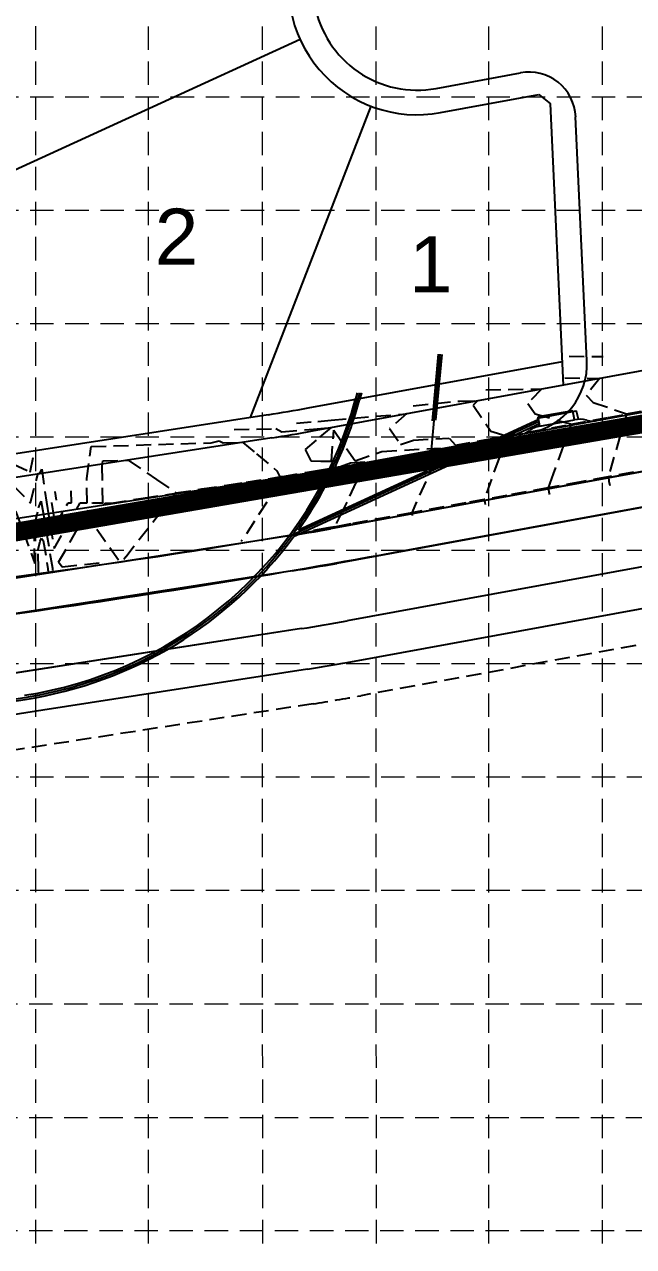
# Model space of a CAD drawing. Header units: feet. Extents: x 4586 to 6528, y 2127 to 5231.
# Drawn here: x 4874 to 5134, y 2655 to 3178 of the extents above; entities that cross this region are included whole.
import ezdxf
from ezdxf.enums import TextEntityAlignment as Align

# ---------------------------------------------------------------- set-up
doc = ezdxf.new("R2010")
doc.units = ezdxf.units.FT
doc.header["$LTSCALE"] = 80
doc.header["$MEASUREMENT"] = 0
for name, pattern in [('HIDDEN', [0.375, 0.25, -0.125]), ('PHANTOM2', [1.25, 0.625, -0.125, 0.125, -0.125, 0.125, -0.125]), ('TIGHT', [0.12, 0.08, -0.04])]:
    doc.linetypes.add(name, pattern=pattern)
for name, color, linetype in [('CONT-MJR', 9, 'TIGHT'), ('CONT-MNR', 8, 'TIGHT'), ('GRID', 254, 'HIDDEN'), ('LIMITS OF DISTURBANCE', 1, 'HIDDEN'), ('LOTNUMS', 8, 'CONTINUOUS'), ('LOTS', 8, 'CONTINUOUS'), ('P-INLET', 60, 'CONTINUOUS'), ('P-PAV', 8, 'CONTINUOUS'), ('PROPERTY', 7, 'PHANTOM2'), ('ROAD-LINE', 60, 'CONTINUOUS'), ('ROW', 60, 'CONTINUOUS'), ('STORM', 5, 'CONTINUOUS'), ('txu', 8, 'TIGHT')]:
    doc.layers.add(name, color=color, linetype=linetype)
doc.styles.get("Standard").update_dxf_attribs({"font": 'ARIAL.TTF', "height": 6.4})

msp = doc.modelspace()

# ---------------------------------------------------------------- linework, layer by layer
at = {"layer": 'CONT-MJR', "color": 35, "extrusion": (-0.012477, -0.999922, 0), "elevation": -3090}
msp.add_lwpolyline([(5066.8, 530), (5081.82, 530)], dxfattribs=at)
at = {"layer": 'CONT-MJR', "color": 35, "extrusion": (0.768964, -0.639292, 0), "elevation": 2002.35}
msp.add_lwpolyline([(5600.32, 530), (5591.05, 530)], dxfattribs=at)
at = {"layer": 'CONT-MJR', "color": 35, "extrusion": (0.722816, 0.691041, 0), "elevation": 5782.92}
msp.add_lwpolyline([(-1351.68, 530), (-1356.04, 530)], dxfattribs=at)
at = {"layer": 'CONT-MJR', "color": 35}
for points, elevation in [([(5117.07, 3016.07), (5131.35, 3011.15)], 530), ([(4957.29, 2999.71), (4959, 2998.81)], 525), ([(4880.5, 2985.55), (4881.44, 2987.51)], 525), ([(4995.01, 2986.26), (5000.18, 2987.13)], 525), ([(5005.24, 2988.05), (5009.04, 2988.74)], 525), ([(5009.04, 2988.74), (5013.39, 2990.29)], 525), ([(5019.5, 2990.63), (5011.84, 2973.42)], 525), ([(4981.93, 2986.82), (4983.09, 2984.5)], 525), ([(4983.09, 2984.5), (4984.39, 2984.48)], 525), ([(4876.63, 2973.11), (4876.66, 2973.25)], 525), ([(5004.67, 2962.55), (5003.91, 2962.42)], 525), ([(5005.02, 2962.62), (5004.67, 2962.55)], 525)]:
    msp.add_lwpolyline(points, dxfattribs=dict(at, elevation=elevation))
at = {"layer": 'CONT-MJR', "color": 35, "extrusion": (0.177986, -0.984033, 0), "elevation": -2049.76}
msp.add_lwpolyline([(5585.36, 530), (5593.71, 530)], dxfattribs=at)
at = {"layer": 'CONT-MJR', "color": 35, "extrusion": (0.031164, -0.999514, 0), "elevation": -2842.98}
msp.add_lwpolyline([(4993.56, 525), (5044.87, 525)], dxfattribs=at)
at = {"layer": 'CONT-MJR', "color": 35, "extrusion": (0.247194, -0.968966, 0), "elevation": -1681.2}
msp.add_lwpolyline([(5541.37, 525), (5544.95, 525)], dxfattribs=at)
at = {"layer": 'CONT-MJR', "color": 35, "extrusion": (0.024233, -0.999706, 0), "elevation": -2877.75}
msp.add_lwpolyline([(5030.21, 525), (5038.53, 525)], dxfattribs=at)
at = {"layer": 'CONT-MJR', "color": 35, "extrusion": (0.640529, 0.767934, 0), "elevation": 5484.75}
msp.add_lwpolyline([(-1893.62, 525), (-1901.32, 525)], dxfattribs=at)
at = {"layer": 'CONT-MJR', "color": 35, "extrusion": (0.990668, -0.136294, 0), "elevation": 4448.29}
msp.add_lwpolyline([(3623.68, 525), (3637.44, 525)], dxfattribs=at)
at = {"layer": 'CONT-MJR', "color": 35, "extrusion": (-0.640529, -0.767934, 0), "elevation": -5484.75}
msp.add_lwpolyline([(1901.32, 525), (1912.65, 525)], dxfattribs=at)
at = {"layer": 'CONT-MJR', "color": 35, "extrusion": (0.718465, 0.695563, 0), "elevation": 5571.62}
msp.add_lwpolyline([(-1236.01, 525), (-1255.78, 525)], dxfattribs=at)
at = {"layer": 'CONT-MJR', "color": 35, "extrusion": (0.990283, 0.139069, 0), "elevation": 5249.48}
msp.add_lwpolyline([(2279.62, 525), (2265.41, 525)], dxfattribs=at)
at = {"layer": 'CONT-MJR', "color": 35, "extrusion": (0.178671, -0.983909, 0), "elevation": -2045.67}
msp.add_lwpolyline([(5453.43, 525), (5458.58, 525)], dxfattribs=at)
at = {"layer": 'CONT-MJR', "color": 35, "extrusion": (0.056873, -0.998381, 0), "elevation": -2700.32}
msp.add_lwpolyline([(5175.34, 525), (5181.47, 525)], dxfattribs=at)
at = {"layer": 'CONT-MJR', "color": 35, "extrusion": (0.968608, -0.248592, 0), "elevation": 3984.45}
msp.add_lwpolyline([(4092.21, 525), (4105.21, 525)], dxfattribs=at)
at = {"layer": 'CONT-MJR', "color": 35, "extrusion": (0.427388, 0.904068, 0), "elevation": 4785.01}
msp.add_lwpolyline([(-3135.64, 525), (-3136.32, 525)], dxfattribs=at)
at = {"layer": 'CONT-MJR', "color": 35, "extrusion": (0.999885, 0.015193, 0), "elevation": 4945.43}
msp.add_lwpolyline([(2898.36, 525), (2908.79, 525)], dxfattribs=at)
at = {"layer": 'CONT-MJR', "color": 35, "extrusion": (0.165333, -0.986238, 0), "elevation": -2119.32}
msp.add_lwpolyline([(5409.23, 525), (5419.99, 525)], dxfattribs=at)
at = {"layer": 'CONT-MJR', "color": 35, "extrusion": (0.182001, -0.983298, 0), "elevation": -2001.93}
msp.add_lwpolyline([(5592.07, 530), (5581.05, 530)], dxfattribs=at)
at = {"layer": 'CONT-MJR', "color": 35, "extrusion": (0.98367, 0.179982, 0), "elevation": 5576.93}
for points in [[(2013.38, 530), (2012.24, 530)], [(2012.24, 530), (2011.51, 530)], [(2011.51, 530), (2009.7, 530)]]:
    msp.add_lwpolyline(points, dxfattribs=at)
at = {"layer": 'CONT-MJR', "color": 35, "extrusion": (-0.440549, -0.897729, 0), "elevation": -4817.44}
msp.add_lwpolyline([(3067.94, 525), (3068.09, 525)], dxfattribs=at)
at = {"layer": 'CONT-MJR', "color": 35, "extrusion": (0.98663, 0.162976, 0), "elevation": 5302.73}
msp.add_lwpolyline([(2137.8, 525), (2117.73, 525)], dxfattribs=at)
at = {"layer": 'CONT-MJR', "color": 35, "extrusion": (0.867145, -0.498055, 0), "elevation": 2766.4}
msp.add_lwpolyline([(4995.07, 525), (5017.58, 525)], dxfattribs=at)
at = {"layer": 'CONT-MJR', "color": 35, "extrusion": (0.001419, -0.999999, 0), "elevation": -2966.2}
msp.add_lwpolyline([(4902.12, 525), (4905.03, 525)], dxfattribs=at)
at = {"layer": 'CONT-MJR', "color": 35, "extrusion": (0.890545, -0.454895, 0), "elevation": 3110.68}
for points in [[(4927.83, 525), (4924.04, 525)], [(4924.04, 525), (4915.99, 525)]]:
    msp.add_lwpolyline(points, dxfattribs=at)
at = {"layer": 'CONT-MJR', "color": 35, "extrusion": (0.167901, -0.985804, 0), "elevation": -2080.21}
msp.add_lwpolyline([(5430.27, 525), (5422.94, 525)], dxfattribs=at)
at = {"layer": 'CONT-MJR', "color": 35, "extrusion": (0.181307, -0.983427, 0), "elevation": -2006.07}
msp.add_lwpolyline([(5460.68, 525), (5459.22, 525)], dxfattribs=at)
at = {"layer": 'CONT-MNR', "color": 35, "extrusion": (-0.012477, -0.999922, 0), "elevation": -3099.29}
msp.add_lwpolyline([(5068.57, 532), (5083.04, 532)], dxfattribs=at)
at = {"layer": 'CONT-MNR', "color": 35, "extrusion": (0.014366, -0.999897, 0)}
for points, elevation in [([(5114.06, 529), (5137.86, 529)], -2948.27), ([(5102.97, 528), (5110.4, 528)], -2943.65)]:
    msp.add_lwpolyline(points, dxfattribs=dict(at, elevation=elevation))
at = {"layer": 'CONT-MNR', "color": 35}
for points, elevation in [([(5094.97, 3021.78), (5089.17, 3015.63)], 529), ([(5065.77, 3014.85), (5073.37, 3003.73)], 528), ([(4999.36, 3007.94), (5005.12, 3008.49)], 527), ([(5107.59, 3006.8), (5123.55, 3009.69)], 529), ([(5131.34, 3011.1), (5125.96, 2992.73)], 529), ([(4963.6, 3004.44), (4981.45, 3004.88)], 526), ([(4981.45, 3004.88), (4984.09, 3003.53)], 526), ([(4997.52, 3004.6), (5005.05, 3005.32)], 526), ([(5006.2, 3004.27), (5015.34, 2991.04)], 526), ([(5089.95, 3003.56), (5107.41, 3006.72)], 528), ([(5107.58, 3006.75), (5107.47, 3006.39)], 528), ([(5107.52, 3006.74), (5107.58, 3006.75)], 528), ([(4998.64, 2999.9), (4993.95, 2995.96)], 526), ([(5034.79, 2998.02), (5040.23, 2999.96)], 527), ([(5058.22, 2997.76), (5072.35, 3000.32)], 527), ([(5072.35, 3000.32), (5080.21, 3001.74)], 527), ([(4876.49, 2986.27), (4877.93, 2993.48)], 526), ([(4993.95, 2995.96), (4996.39, 2991.1)], 526), ([(5076.84, 2992.33), (5070.48, 2974.6)], 527), ([(5125.96, 2992.73), (5123.5, 2984.3)], 529), ([(4869.4, 2989.75), (4876.49, 2986.27)], 526), ([(4907.3, 2988.88), (4907.6, 2991.08)], 524), ([(4907.54, 2973.12), (4907.3, 2988.88)], 524), ([(4907.6, 2991.08), (4918.37, 2991.42)], 524), ([(4996.39, 2991.1), (5000.76, 2991.02)], 526), ([(5000.76, 2991.02), (5005.27, 2991)], 526), ([(4960.59, 2980.74), (4968.78, 2982)], 524), ([(4968.78, 2982), (4982.35, 2984.09)], 524), ([(5100.03, 2985.61), (5097.88, 2979.61)], 528), ([(4887.08, 2978), (4887.57, 2974.3)], 527), ([(4938.73, 2977.32), (4917.3, 2950.01)], 523), ([(4924.77, 2975.17), (4938.73, 2977.32)], 523), ([(4982.76, 2981.48), (4966.72, 2956.62)], 524), ([(5097.88, 2979.61), (5080.23, 2976.35)], 528), ([(5097.87, 2979.56), (5098.3, 2977.22)], 529), ([(4880.09, 2971.08), (4881.08, 2973.53)], 524), ([(4885.58, 2973.33), (4887.19, 2963.63)], 526), ([(4888.62, 2947.84), (4903.13, 2973.11)], 524), ([(4903.26, 2964.19), (4908.36, 2973.07)], 523), ([(4908.36, 2973.07), (4911.19, 2973.08)], 523), ([(5062.72, 2973.16), (5039.54, 2968.88)], 527), ([(5070.48, 2974.55), (5070.57, 2974.03)], 528), ([(5070.57, 2974.03), (5070.7, 2973.31)], 528), ([(4878.26, 2963.14), (4880.09, 2971.08)], 524), ([(4881.78, 2970.39), (4885.97, 2945.19)], 524), ([(5039.54, 2968.88), (5039.71, 2967.93)], 527), ([(4880.75, 2956.84), (4881.26, 2958.1)], 523), ([(4882.07, 2957.07), (4884.08, 2944.97)], 523), ([(4890.16, 2945.66), (4890.13, 2945.7)], 524), ([(4880.02, 2944.24), (4880.05, 2944.96)], 523)]:
    msp.add_lwpolyline(points, dxfattribs=dict(at, elevation=elevation))
at = {"layer": 'CONT-MNR', "color": 35, "extrusion": (0.10056, -0.994931, 0), "elevation": -2492.52}
msp.add_lwpolyline([(5317.74, 528), (5337.86, 528)], dxfattribs=at)
at = {"layer": 'CONT-MNR', "color": 35, "extrusion": (0.726762, -0.686889, 0), "elevation": 1610.75}
msp.add_lwpolyline([(5673.34, 528), (5670.7, 528)], dxfattribs=at)
at = {"layer": 'CONT-MNR', "color": 35, "extrusion": (0.825415, 0.564526, 0), "elevation": 5903.08}
msp.add_lwpolyline([(-383.82, 529), (-389.24, 529)], dxfattribs=at)
at = {"layer": 'CONT-MNR', "color": 35, "extrusion": (0.07946, -0.996838, 0)}
for points, elevation in [([(5213.42, 527), (5222.56, 527)], -2601.18), ([(5206.99, 526), (5220.46, 526)], -2598)]:
    msp.add_lwpolyline(points, dxfattribs=dict(at, elevation=elevation))
at = {"layer": 'CONT-MNR', "color": 35, "extrusion": (0.085261, -0.996359, 0), "elevation": -2570.79}
msp.add_lwpolyline([(5243.4, 527), (5275.89, 527)], dxfattribs=at)
at = {"layer": 'CONT-MNR', "color": 35, "extrusion": (0.649954, -0.759973, 0), "elevation": 985.66}
msp.add_lwpolyline([(5785.54, 527), (5775.74, 527)], dxfattribs=at)
at = {"layer": 'CONT-MNR', "color": 35, "extrusion": (-0.271962, -0.962308, 0)}
for points, elevation in [([(4081.37, 529), (4097.11, 529)], -4282.55), ([(4065.24, 528), (4072.37, 528)], -4270.28)]:
    msp.add_lwpolyline(points, dxfattribs=dict(at, elevation=elevation))
at = {"layer": 'CONT-MNR', "color": 35, "extrusion": (0.177986, -0.984033, 0)}
for points, elevation in [([(5577.42, 529), (5585.34, 529)], -2049.71), ([(5561.01, 528), (5561.13, 528)], -2049.67)]:
    msp.add_lwpolyline(points, dxfattribs=dict(at, elevation=elevation))
at = {"layer": 'CONT-MNR', "color": 35, "extrusion": (-0.645711, 0.763582, 0), "elevation": -937.01}
msp.add_lwpolyline([(-5762.34, 526), (-5753.94, 526)], dxfattribs=at)
at = {"layer": 'CONT-MNR', "color": 35, "extrusion": (0.997573, -0.069627, 0), "elevation": 4784.87}
msp.add_lwpolyline([(3332.24, 526), (3345.55, 526)], dxfattribs=at)
at = {"layer": 'CONT-MNR', "color": 35, "extrusion": (0.822706, 0.568467, 0), "elevation": 5846.43}
msp.add_lwpolyline([(-387.27, 527), (-395.61, 527)], dxfattribs=at)
at = {"layer": 'CONT-MNR', "color": 35, "extrusion": (-0.17825, 0.983985, 0), "elevation": 2048.17}
msp.add_lwpolyline([(-5533.94, 528), (-5543.82, 528)], dxfattribs=at)
at = {"layer": 'CONT-MNR', "color": 35, "extrusion": (0.941403, -0.337284, 0)}
for points, elevation in [([(4552.89, 528), (4530.82, 528)], 3794.18), ([(4539.32, 527), (4529.32, 527)], 3770.09)]:
    msp.add_lwpolyline(points, dxfattribs=dict(at, elevation=elevation))
at = {"layer": 'CONT-MNR', "color": 35, "extrusion": (0.325647, 0.945491, 0), "elevation": 4506.18}
msp.add_lwpolyline([(-3849.8, 529), (-3850.03, 529)], dxfattribs=at)
at = {"layer": 'CONT-MNR', "color": 35, "extrusion": (0.056873, -0.998381, 0)}
for points, elevation in [([(5202.68, 527), (5217.94, 527)], -2708.46), ([(5189.01, 526), (5214.09, 526)], -2704.39)]:
    msp.add_lwpolyline(points, dxfattribs=dict(at, elevation=elevation))
at = {"layer": 'CONT-MNR', "color": 35, "extrusion": (0.743737, 0.668472, 0), "elevation": 5765.91}
msp.add_lwpolyline([(-1147.6, 527), (-1151.74, 527)], dxfattribs=at)
at = {"layer": 'CONT-MNR', "color": 35, "extrusion": (0.336015, -0.941857, 0), "elevation": -1131.9}
msp.add_lwpolyline([(5728.77, 526), (5740.94, 526)], dxfattribs=at)
at = {"layer": 'CONT-MNR', "color": 35, "extrusion": (0.913583, -0.406652, 0), "elevation": 3396.72}
for points in [[(4791.94, 526), (4785.98, 526)], [(4785.98, 526), (4761.72, 526)]]:
    msp.add_lwpolyline(points, dxfattribs=at)
at = {"layer": 'CONT-MNR', "color": 35, "extrusion": (0.566934, 0.823763, 0), "elevation": 5252.61}
for points in [[(-2355.64, 524), (-2370.24, 524)], [(-2370.24, 524), (-2380.4, 524)]]:
    msp.add_lwpolyline(points, dxfattribs=at)
at = {"layer": 'CONT-MNR', "color": 35, "extrusion": (0.165333, -0.986238, 0)}
for points, elevation in [([(5407.15, 524), (5407.82, 524)], -2119.28), ([(5407.82, 524), (5409.19, 524)], -2119.27)]:
    msp.add_lwpolyline(points, dxfattribs=dict(at, elevation=elevation))
at = {"layer": 'CONT-MNR', "color": 35, "extrusion": (0.878017, -0.47863, 0), "elevation": 2947.92}
for points in [[(5006.04, 524), (5002.7, 524)], [(5002.7, 524), (5002.68, 524)]]:
    msp.add_lwpolyline(points, dxfattribs=at)
at = {"layer": 'CONT-MNR', "color": 35, "extrusion": (0.181733, -0.983348, 0)}
for points, elevation in [([(5568.74, 529), (5554.46, 529)], -2003.49), ([(5526.63, 527), (5518.74, 527)], -2003.59), ([(5536.53, 528), (5526.62, 528)], -2003.54)]:
    msp.add_lwpolyline(points, dxfattribs=dict(at, elevation=elevation))
at = {"layer": 'CONT-MNR', "color": 35, "extrusion": (0.182001, -0.983298, 0), "elevation": -2001.98}
msp.add_lwpolyline([(5581.07, 529), (5569.28, 529)], dxfattribs=at)
at = {"layer": 'CONT-MNR', "color": 35, "extrusion": (0.999885, 0.015193, 0), "elevation": 4938.71}
msp.add_lwpolyline([(2898.5, 526), (2903.61, 526)], dxfattribs=at)
at = {"layer": 'CONT-MNR', "color": 35, "extrusion": (0.152313, -0.988332, 0)}
for points, elevation in [([(5334.64, 524), (5345.83, 524)], -2190.4), ([(5345.83, 524), (5356.72, 524)], -2190.4), ([(5306.72, 523), (5320.46, 523)], -2190.35)]:
    msp.add_lwpolyline(points, dxfattribs=dict(at, elevation=elevation))
at = {"layer": 'CONT-MNR', "color": 35, "extrusion": (0.98367, 0.179982, 0)}
for points, elevation in [([(2011, 529), (2010.47, 529)], 5550.89), ([(2012.13, 528), (2011.3, 528)], 5523.04), ([(2012.4, 527), (2012.23, 527)], 5491.59), ([(2013.38, 526), (2013.31, 526)], 5457.94), ([(2013.31, 526), (2013.23, 526)], 5457.94)]:
    msp.add_lwpolyline(points, dxfattribs=dict(at, elevation=elevation))
at = {"layer": 'CONT-MNR', "color": 35, "extrusion": (0.900749, -0.434339, 0), "elevation": 3105.11}
msp.add_lwpolyline([(4798.46, 524), (4798.76, 524)], dxfattribs=at)
at = {"layer": 'CONT-MNR', "color": 35, "extrusion": (0.990283, 0.139069, 0), "elevation": 5247.35}
msp.add_lwpolyline([(2266.09, 524), (2265.81, 524)], dxfattribs=at)
at = {"layer": 'CONT-MNR', "color": 35, "extrusion": (0.98663, 0.162976, 0), "elevation": 5300.61}
msp.add_lwpolyline([(2138.25, 524), (2135.07, 524)], dxfattribs=at)
at = {"layer": 'CONT-MNR', "color": 35, "extrusion": (0.867145, -0.498055, 0), "elevation": 2761.85}
msp.add_lwpolyline([(5003.99, 526), (5015.02, 526)], dxfattribs=at)
at = {"layer": 'CONT-MNR', "color": 35, "extrusion": (0.001419, -0.999999, 0)}
for points, elevation in [([(4896.89, 526), (4898.32, 526)], -2966.25), ([(4907.34, 524), (4911.75, 524)], -2966.15)]:
    msp.add_lwpolyline(points, dxfattribs=dict(at, elevation=elevation))
at = {"layer": 'CONT-MNR', "color": 35, "extrusion": (0.938635, 0.344912, 0), "elevation": 5595.68}
msp.add_lwpolyline([(1107.62, 524), (1083.74, 524)], dxfattribs=at)
at = {"layer": 'CONT-MNR', "color": 35, "extrusion": (0.181465, -0.983397, 0), "elevation": -2005.14}
msp.add_lwpolyline([(5494.64, 526), (5468.19, 526)], dxfattribs=at)
at = {"layer": 'CONT-MNR', "color": 35, "extrusion": (0.999883, 0.015279, 0)}
for points, elevation in [([(2872.37, 524), (2888.26, 524)], 4922.96), ([(2870.06, 523), (2878.33, 523)], 4924.47)]:
    msp.add_lwpolyline(points, dxfattribs=dict(at, elevation=elevation))
at = {"layer": 'CONT-MNR', "color": 35, "extrusion": (0.816806, 0.576912, 0)}
for points, elevation in [([(-426.61, 523), (-407.58, 523)], 5715.09), ([(-415.11, 524), (-412.48, 524)], 5693.7), ([(-426.64, 523), (-426.61, 523)], 5715.09)]:
    msp.add_lwpolyline(points, dxfattribs=dict(at, elevation=elevation))
at = {"layer": 'CONT-MNR', "color": 35, "extrusion": (0.181307, -0.983427, 0), "elevation": -2006.02}
for points in [[(5466.45, 526), (5460.65, 526)], [(5467.87, 526), (5466.45, 526)]]:
    msp.add_lwpolyline(points, dxfattribs=at)
at = {"layer": 'CONT-MNR', "color": 35, "extrusion": (0.974386, -0.224882, 0), "elevation": 4090.8}
msp.add_lwpolyline([(3975, 523), (3978.69, 523)], dxfattribs=at)
at = {"layer": 'CONT-MNR', "color": 35, "extrusion": (0.786031, 0.618187, 0), "elevation": 5665.48}
msp.add_lwpolyline([(-692.38, 523), (-693.68, 523)], dxfattribs=at)
at = {"layer": 'CONT-MNR', "color": 35, "extrusion": (0.998991, 0.044919, 0)}
for points, elevation in [([(2722.75, 524), (2721.94, 524)], 5013.34), ([(2722.61, 523), (2722.27, 523)], 5011.44), ([(2722.27, 523), (2721.67, 523)], 5011.44), ([(2721.94, 524), (2721.87, 524)], 5013.34)]:
    msp.add_lwpolyline(points, dxfattribs=dict(at, elevation=elevation))
at = {"layer": 'CONT-MNR', "color": 35, "extrusion": (0.107453, -0.99421, 0), "elevation": -2403.14}
msp.add_lwpolyline([(5194.33, 524), (5178.37, 524)], dxfattribs=at)
at = {"layer": 'CONT-MNR', "color": 35, "extrusion": (0.786668, -0.617376, 0), "elevation": 2047.01}
msp.add_lwpolyline([(5356.51, 523), (5355.17, 523)], dxfattribs=at)
at = {"layer": 'CONT-MNR', "color": 35, "extrusion": (0.999189, -0.040259, 0), "elevation": 4757.53}
msp.add_lwpolyline([(3137.48, 523), (3138.32, 523)], dxfattribs=at)
at = {"layer": 'GRID', "color": 252, "linetype": 'HIDDEN', "lineweight": 0, "ltscale": 0.5}
for p, q in [((4878.95, 2371.76), (4878.75, 5178.81)), ((4927.08, 2371.75), (4927.23, 5178.72)), ((4975.87, 2371.74), (4975.61, 5178.55)), ((5024.47, 2371.74), (5023.98, 5178.59)), ((5072.51, 2371.73), (5072.52, 5178.56)), ((5121.07, 2371.72), (5121.02, 5178.55)), ((4636.51, 3146.6), (6476.69, 3146.6)), ((4636.51, 3098.17), (6476.69, 3098.17)), ((4636.51, 3049.74), (6476.69, 3049.74)), ((4636.51, 3001.32), (6476.69, 3001.32)), ((4636.51, 2952.89), (6476.69, 2952.89)), ((4636.51, 2904.47), (6476.69, 2904.47)), ((4636.51, 2856.04), (6476.69, 2856.04)), ((4636.51, 2807.62), (6476.69, 2807.62)), ((4636.05, 2759.03), (6476.23, 2759.03)), ((4636.05, 2710.6), (6476.23, 2710.6)), ((4636.05, 2662.18), (6476.23, 2662.18))]:
    msp.add_line(p, q, dxfattribs=at)
at = {"layer": 'LIMITS OF DISTURBANCE', "ltscale": 2, "const_width": 8}
msp.add_lwpolyline([(6301.85, 3561.85, -0.173728), (5389.73, 3050.28), (4860.19, 2958.93), (4862.17, 2991.48), (4859.02, 3764.55)], format="xyb", dxfattribs=at)
at = {"layer": 'LOTS', "color": 7}
for p, q in [((4991.82, 3171.1), (4866.17, 3113.65)), ((5021.99, 3142.68), (4970.5, 3009.62)), ((4995.31, 3013.71), (5103.9, 3033.58)), ((4978.21, 3010.82), (4866.61, 2993.51))]:
    msp.add_line(p, q, dxfattribs=at)
msp.add_arc((4880.12, 3643.25), 640, 278.81554, 280.36869, dxfattribs=at)
at = {"layer": 'P-INLET'}
for p, q in [((5108.37, 3012.54), (5093.61, 3009.84)), ((5094.33, 3005.9), (5093.61, 3009.84)), ((5094.33, 3005.9), (5109.09, 3008.6)), ((5109.09, 3008.6), (5108.37, 3012.54))]:
    msp.add_line(p, q, dxfattribs=at)
for centre, radius, start, end in [((5111.47, 2998.42), 10.46, 74.9479, 103.1696), ((5116.88, 3017.36), 9.24, 253.0484, 285.0691), ((5084.21, 3011.29), 9.14, 276.6269, 307.6886), ((5095.79, 2995.84), 10.16, 98.2206, 126.095)]:
    msp.add_arc(centre, radius, start, end, dxfattribs=at)
at = {"layer": 'P-PAV', "color": 7}
for p, q in [((5049.95, 3150.22), (5085.96, 3156.89)), ((5114.4, 3033.94), (5109.58, 3138.15)), ((5472.58, 3047.66), (5004.76, 2962.06)), ((5475.28, 3032.91), (5007.46, 2947.31)), ((4986.25, 2958.94), (4866.8, 2940.41)), ((4988.55, 2944.11), (4866.86, 2925.24)), ((4992.38, 2919.41), (4866.95, 2899.96))]:
    msp.add_line(p, q, dxfattribs=at)
for centre, radius, start, end in [((5041.84, 3193.97), 44.5, 190.4911, 280.4911), ((5089.61, 3137.22), 20, 2.6454, 100.4911), ((5084.43, 3032.55), 30, 280.3687, 2.6454), ((4880.12, 3643.25), 692.5, 278.81554, 280.36869), ((4880.12, 3643.25), 707.5, 278.81554, 280.36869), ((4880.12, 3643.25), 732.5, 278.81554, 280.36869)]:
    msp.add_arc(centre, radius, start, end, dxfattribs=at)
at = {"layer": 'PROPERTY', "linetype": 'Continuous'}
for p, q in [((4997.11, 3003.87), (5464.93, 3089.47)), ((4979.74, 3000.93), (4866.64, 2983.39)), ((5015.11, 2905.5), (5482.93, 2991.1)), ((4995.06, 2902.11), (4881.97, 2884.58)), ((4881.97, 2884.58), (4779.08, 2868.62))]:
    msp.add_line(p, q, dxfattribs=at)
for radius in [650, 750]:
    msp.add_arc((4880.12, 3643.25), radius, 278.81554, 280.36869, dxfattribs=at)
at = {"layer": 'ROAD-LINE', "color": 7}
for p, q in [((5089.83, 3003.04), (5213.58, 3025.69)), ((5479.78, 3008.31), (5011.96, 2922.72)), ((5089.83, 3003.04), (5000.26, 2986.66)), ((4982.42, 2983.64), (4866.71, 2965.69)), ((4992.38, 2919.41), (4817.86, 2892.34))]:
    msp.add_line(p, q, dxfattribs=at)
msp.add_lwpolyline([(4762.49, 2908.99), (4864.67, 2924.99, 0.010765), (5031.81, 2951.95), (5128.14, 2969.59), (5222.57, 2986.94), (5322.86, 3005.37), (5425.54, 3024.15), (5460.92, 3030.6, 0.026197), (5620.27, 3067.25, 0.032432), (5808.07, 3135.05, 1.092478), (5802.36, 3148.9, -0.032442), (5616.89, 3081.9, -0.028603), (5458.22, 3045.43), (5424.14, 3039.14), (5320.36, 3020.09), (5220.36, 3001.68), (5125.59, 2984.33), (5029.51, 2966.68, -0.013234), (4863.3, 2940.64), (4760.07, 2924.82)], format="xyb", dxfattribs=at)
msp.add_arc((4880.12, 3643.25), 667.5, 278.81554, 280.36869, dxfattribs=at)
at = {"layer": 'ROW', "color": 7}
for p, q in [((5051.86, 3139.89), (5093.85, 3147.67)), ((5093.85, 3147.67), (5098.82, 3143.63)), ((5104.37, 3023.4), (5098.82, 3143.63))]:
    msp.add_line(p, q, dxfattribs=at)
msp.add_arc((5041.84, 3193.97), 55, 100.4911, 280.4911, dxfattribs=at)
at = {"layer": 'STORM'}
for p, q in [((5051.6, 3036.62), (5046.93, 2986.23)), ((5050.85, 3036.68), (5048.2, 3008.13)), ((5052.35, 3036.55), (5049.74, 3008.42)), ((5016.25, 3020.21), (5015.55, 3017.6)), ((5017.16, 3020.21), (5016.39, 3017.38)), ((5018.07, 3020.22), (5017.24, 3017.15)), ((5093.97, 3007.87), (4988.44, 2959.33)), ((5093.81, 3008.76), (5047.81, 2987.6)), ((5094.14, 3006.98), (4989.01, 2958.63)), ((5010.23, 3001.19), (5012.24, 3001.55)), ((5046.23, 2986.87), (4991.09, 2961.51)), ((4721.12, 2866.38), (4874.17, 2890.04)), ((4721.25, 2865.52), (4874.31, 2889.18))]:
    msp.add_line(p, q, dxfattribs=at)
at = {"layer": 'STORM', "color": 7}
msp.add_lwpolyline([(5094.04, 3005.96), (5093.47, 3009.35), (5109.85, 3012.42), (5110.72, 3009.03)], dxfattribs=at)
at = {"layer": 'STORM'}
for radius, start, end in [(175, 278.7866, 344.8927), (174.12, 339.2118, 344.8927), (175.88, 339.5559, 344.8927), (174.12, 278.7866, 339.2118), (175.88, 324.7621, 339.5559), (175.88, 278.7866, 323.6037)]:
    msp.add_arc((4847.44, 3062.99), radius, start, end, dxfattribs=at)
at = {"layer": 'txu'}
for p, q in [((5314.66, 2945.06), (5017.81, 2890.75)), ((4997.36, 2887.29), (4867.07, 2867.09))]:
    msp.add_line(p, q, dxfattribs=at)
msp.add_arc((4880.12, 3643.25), 765, 278.81554, 280.36869, dxfattribs=at)

# ---------------------------------------------------------------- texts
at = {"layer": 'LOTNUMS', "color": 7}
for s, p in [('2', (4939.03, 3086.86)), ('1', (5047.67, 3075.1))]:
    msp.add_text(s, height=24, dxfattribs=at).set_placement(p, align=Align.MIDDLE_CENTER)

doc.saveas('drawing.dxf')
